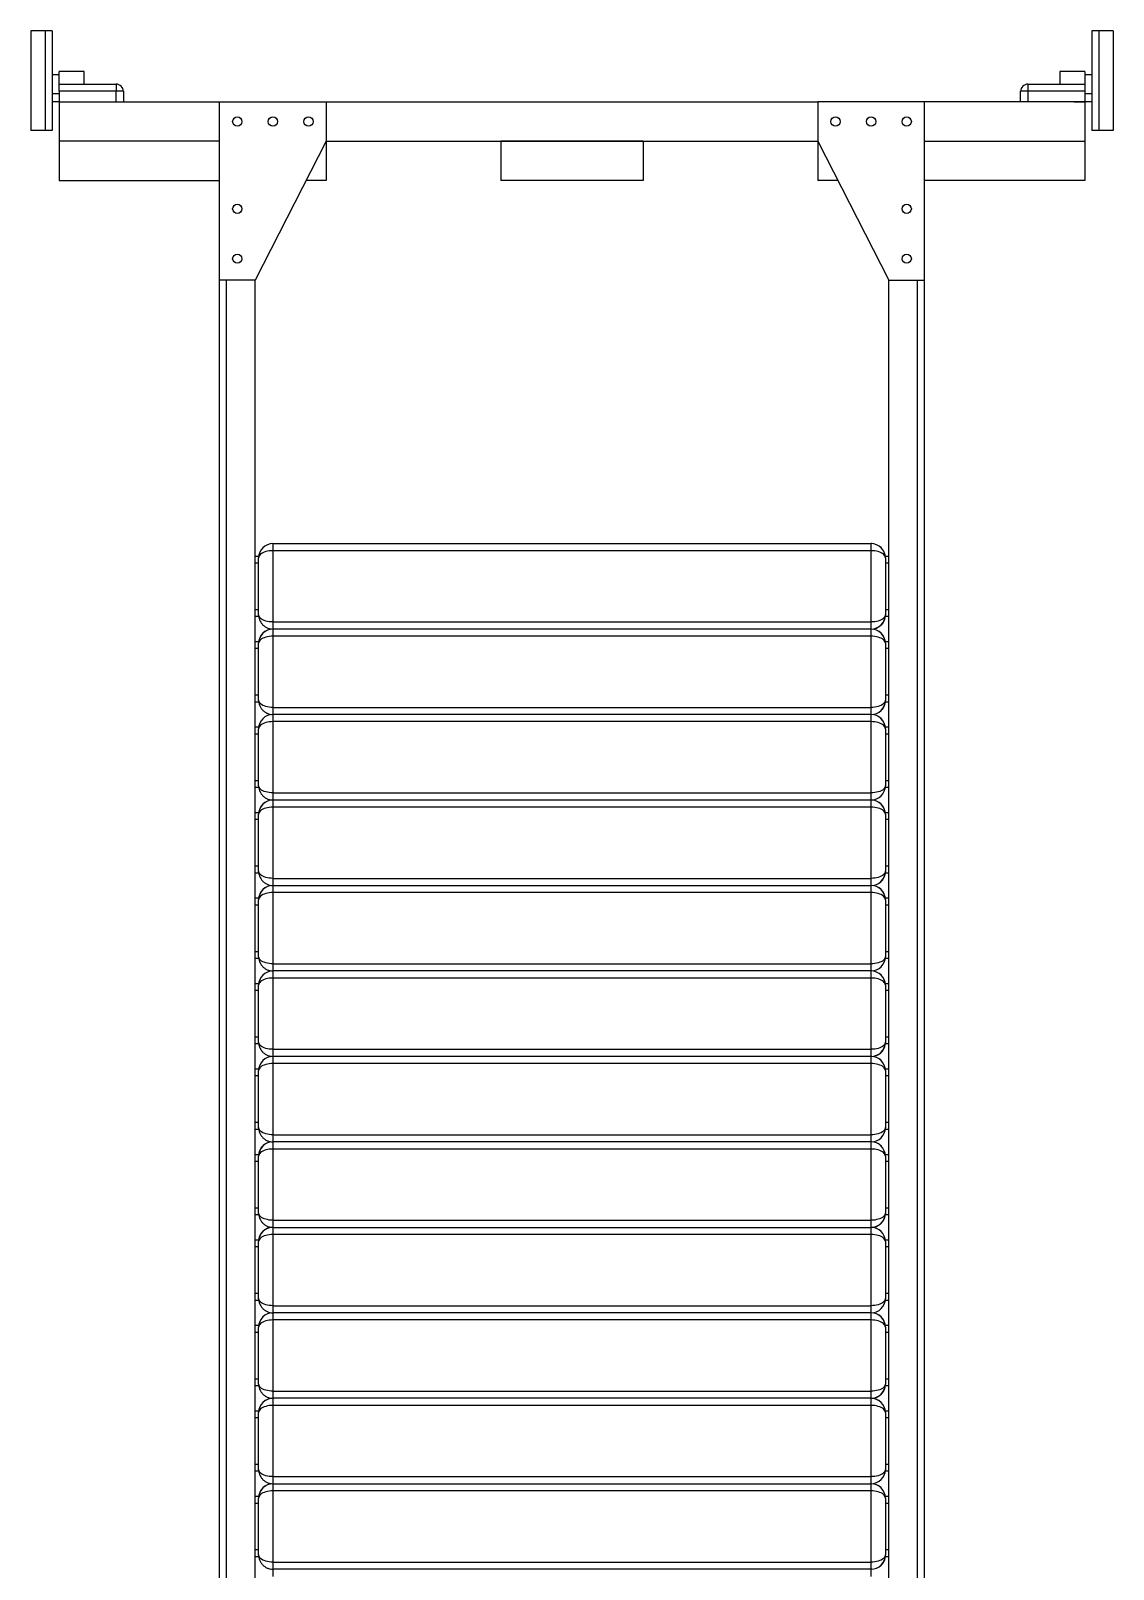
# Model space of a CAD drawing. Header units: millimetres. Extents: x -760 to 760, y -100 to 3350.
# Drawn here: x -760 to 760, y 1190 to 3350 of the extents above; entities that cross this region are included whole.
import ezdxf

# ---------------------------------------------------------------- set-up
doc = ezdxf.new("R2010")
doc.units = ezdxf.units.MM
doc.linetypes.add('SLD-Solid', pattern=[0])
doc.layers.add('Wipeouts', color=7, linetype='Continuous', true_color=0xbcb7d9)

msp = doc.modelspace()

# ---------------------------------------------------------------- wipeouts: each hides what was drawn before it
msp.add_wipeout([(0, 2630), (445, 2630), (445, 3000), (373.2, 3140), (345, 3140), (345, 3195), (100, 3195), (100, 3140), (0, 3140), (0, 3250), (630, 3250), (630, 3265), (631.3, 3269.9), (635.1, 3273.7), (640, 3275), (685, 3275), (685, 3293), (720, 3293), (720, 3288), (730, 3288), (730, 3350), (760, 3350), (760, 3210), (730, 3210), (730, 3250), (720, 3250), (720, 3140), (495, 3140), (495, 110), (720, 110), (720, -12), (730, -12), (730, 40), (760, 40), (760, -100), (730, -100), (730, -38), (720, -38), (720, -43), (685, -43), (685, -25), (640, -25), (635, -23.7), (631.3, -19.9), (630, -15), (630, 0), (345, 0), (345, 55), (100, 55), (100, 0), (0, 0)]).dxf.layer = 'Wipeouts'

# ---------------------------------------------------------------- next in the draw order: linework, layer by layer
at = {"color": 2, "linetype": 'SLD-Solid', "lineweight": 25, "true_color": 0xf1eb1f}
for p, q in [((760, 3350), (730, 3350)), ((730, 3350), (730, 3210)), ((760, 3350), (760, 3210)), ((760, 3210), (730, 3210))]:
    msp.add_line(p, q, dxfattribs=at)
for p, q in [((740, 3350), (740, 3210)), ((720, 3250), (720, 3140))]:
    msp.add_line(p, q)
at = {"color": 7, "linetype": 'SLD-Solid', "lineweight": 25}
for p, q in [((720, 3293), (685, 3293)), ((685, 3293), (685, 3275)), ((720, 3293), (720, 3275)), ((730, 3288), (720, 3288)), ((630, 3250), (630, 3265)), ((640, 3265), (630, 3265)), ((640, 3275), (720, 3275)), ((640, 3275), (640, 3265)), ((640, 3265), (640, 3250)), ((720, 3265), (640, 3265)), ((720, 3275), (720, 3265)), ((720, 3265), (720, 3250)), ((720, 3262), (730, 3262)), ((345, 3250), (345, 3195)), ((720, 3250), (345, 3250)), ((495, 3000), (495, 3250)), ((705, 3250), (720, 3250)), ((730, 3250), (720, 3250)), ((100, 3195), (100, 3140)), ((345, 3195), (445, 3000)), ((345, 3195), (345, 3140)), ((495, 3195), (720, 3195)), ((373.2, 3140), (345, 3140)), ((720, 3140), (495, 3140)), ((445, 3000), (495, 3000)), ((445, 260), (445, 3000)), ((495, 250), (495, 3000)), ((420.8, 2630), (420, 2630)), ((420, 2620), (420, 2630)), ((420, 2630), (420, 2630)), ((420, 2520), (420, 2620)), ((440, 2610.6), (440, 2612.5)), ((440, 2612.5), (445, 2612.5)), ((440, 2610), (440, 2530)), ((440, 2527.5), (440, 2530)), ((445, 2527.5), (440, 2527.5)), ((420, 2510), (420, 2520)), ((420, 2500), (420, 2510)), ((420, 2400), (420, 2500)), ((440, 2490.6), (440, 2492.5)), ((440, 2492.5), (445, 2492.5)), ((440, 2490), (440, 2410)), ((420, 2390), (420, 2400)), ((440, 2407.5), (440, 2410)), ((445, 2407.5), (440, 2407.5)), ((420, 2380), (420, 2390)), ((420, 2280), (420, 2380)), ((440, 2370.6), (440, 2372.5)), ((440, 2372.5), (445, 2372.5)), ((440, 2370), (440, 2290)), ((440, 2287.5), (440, 2290)), ((420, 2270), (420, 2280)), ((420, 2260), (420, 2270)), ((445, 2287.5), (440, 2287.5)), ((420, 2160), (420, 2260)), ((440, 2250.6), (440, 2252.5)), ((440, 2252.5), (445, 2252.5)), ((440, 2250), (440, 2170)), ((440, 2167.5), (440, 2170)), ((445, 2167.5), (440, 2167.5)), ((420, 2150), (420, 2160)), ((420, 2140), (420, 2150)), ((420, 2040), (420, 2140)), ((440, 2130.6), (440, 2132.5)), ((440, 2132.5), (445, 2132.5)), ((440, 2130), (440, 2050)), ((420, 2030), (420, 2040)), ((440, 2047.5), (440, 2050)), ((445, 2047.5), (440, 2047.5)), ((420.8, 2030), (420, 2030)), ((420, 2020), (420, 2030)), ((420, 1920), (420, 2020)), ((440, 2010.6), (440, 2012.5)), ((440, 2012.5), (445, 2012.5)), ((440, 2010), (440, 1930)), ((440, 1927.5), (440, 1930)), ((445, 1927.5), (440, 1927.5)), ((420, 1910), (420, 1920)), ((420.8, 1910), (420, 1910)), ((420, 1900), (420, 1910)), ((420, 1800), (420, 1900)), ((440, 1890.6), (440, 1892.5)), ((440, 1892.5), (445, 1892.5)), ((440, 1890), (440, 1810)), ((420, 1790), (420, 1800)), ((440, 1807.5), (440, 1810)), ((445, 1807.5), (440, 1807.5)), ((420.8, 1790), (420, 1790)), ((420, 1780), (420, 1790)), ((420, 1680), (420, 1780)), ((440, 1770.6), (440, 1772.5)), ((440, 1772.5), (445, 1772.5)), ((440, 1770), (440, 1690)), ((440, 1687.5), (440, 1690)), ((445, 1687.5), (440, 1687.5)), ((420, 1670), (420, 1680)), ((420.8, 1670), (420, 1670)), ((420, 1660), (420, 1670)), ((420, 1560), (420, 1660)), ((440, 1650.6), (440, 1652.5)), ((440, 1652.5), (445, 1652.5)), ((440, 1650), (440, 1570)), ((420, 1550), (420, 1560)), ((440, 1567.5), (440, 1570)), ((445, 1567.5), (440, 1567.5)), ((420, 1540), (420, 1550)), ((420, 1440), (420, 1540)), ((440, 1530.6), (440, 1532.5)), ((440, 1532.5), (445, 1532.5)), ((440, 1530), (440, 1450)), ((440, 1447.5), (440, 1450)), ((445, 1447.5), (440, 1447.5)), ((420, 1430), (420, 1440)), ((420, 1420), (420, 1430)), ((420, 1320), (420, 1420)), ((440, 1410.6), (440, 1412.5)), ((440, 1412.5), (445, 1412.5)), ((440, 1410), (440, 1330)), ((420, 1310), (420, 1320)), ((440, 1327.5), (440, 1330)), ((445, 1327.5), (440, 1327.5)), ((420.8, 1310), (420, 1310)), ((420, 1300), (420, 1310)), ((420, 1200), (420, 1300)), ((440, 1290.6), (440, 1292.5)), ((440, 1292.5), (445, 1292.5)), ((440, 1290), (440, 1210)), ((440, 1207.5), (440, 1210)), ((420, 1190), (420, 1200)), ((420.8, 1190), (420, 1190)), ((420, 1180), (420, 1190)), ((445, 1207.5), (440, 1207.5))]:
    msp.add_line(p, q, dxfattribs=at)
at = {"color": 8, "linetype": 'SLD-Solid', "lineweight": 25}
for p, q in [((485, 260), (485, 3000)), ((445, 2602.5), (440, 2602.5)), ((440, 2537.5), (445, 2537.5)), ((445, 2482.5), (440, 2482.5)), ((440, 2417.5), (445, 2417.5)), ((445, 2362.5), (440, 2362.5)), ((440, 2297.5), (445, 2297.5)), ((445, 2242.5), (440, 2242.5)), ((440, 2177.5), (445, 2177.5)), ((445, 2122.5), (440, 2122.5)), ((440, 2057.5), (445, 2057.5)), ((445, 2002.5), (440, 2002.5)), ((440, 1937.5), (445, 1937.5)), ((445, 1882.5), (440, 1882.5)), ((440, 1817.5), (445, 1817.5)), ((445, 1762.5), (440, 1762.5)), ((440, 1697.5), (445, 1697.5)), ((445, 1642.5), (440, 1642.5)), ((440, 1577.5), (445, 1577.5)), ((445, 1522.5), (440, 1522.5)), ((440, 1457.5), (445, 1457.5)), ((445, 1402.5), (440, 1402.5)), ((440, 1337.5), (445, 1337.5)), ((445, 1282.5), (440, 1282.5)), ((440, 1217.5), (445, 1217.5))]:
    msp.add_line(p, q, dxfattribs=at)
at = {"color": 7, "linetype": 'SLD-Solid', "lineweight": 25, "flags": 128}
for points in [[(440, 2610), (439.8, 2611.3), (439.3, 2612.6), (438.5, 2613.8), (437.3, 2615), (435.9, 2616.1), (434.1, 2617.1), (432.2, 2617.9), (430, 2618.7), (427.7, 2619.2), (425.2, 2619.7), (422.6, 2619.9), (420, 2620)], [(440, 2610.5), (439.7, 2613.3), (439.7, 2613.6)], [(440, 2530), (439.8, 2528.7), (439.3, 2527.4), (438.5, 2526.2), (437.3, 2525), (435.9, 2523.9), (434.1, 2522.9), (432.2, 2522.1), (430, 2521.3), (427.7, 2520.8), (425.2, 2520.3), (422.6, 2520.1), (420, 2520)], [(440, 2490), (439.8, 2491.3), (439.3, 2492.6), (438.5, 2493.8), (437.3, 2495), (435.9, 2496.1), (434.1, 2497.1), (432.2, 2497.9), (430, 2498.7), (427.7, 2499.2), (425.2, 2499.7), (422.6, 2499.9), (420, 2500)], [(440, 2410), (439.8, 2408.7), (439.3, 2407.4), (438.5, 2406.2), (437.3, 2405), (435.9, 2403.9), (434.1, 2402.9), (432.2, 2402.1), (430, 2401.3), (427.7, 2400.8), (425.2, 2400.3), (422.6, 2400.1), (420, 2400)], [(440, 2370), (439.8, 2371.3), (439.3, 2372.6), (438.5, 2373.8), (437.3, 2375), (435.9, 2376.1), (434.1, 2377.1), (432.2, 2377.9), (430, 2378.7), (427.7, 2379.2), (425.2, 2379.7), (422.6, 2379.9), (420, 2380)], [(440, 2290), (439.8, 2288.7), (439.3, 2287.4), (438.5, 2286.2), (437.3, 2285), (435.9, 2283.9), (434.1, 2282.9), (432.2, 2282.1), (430, 2281.3), (427.7, 2280.8), (425.2, 2280.3), (422.6, 2280.1), (420, 2280)], [(440, 2250), (439.8, 2251.3), (439.3, 2252.6), (438.5, 2253.8), (437.3, 2255), (435.9, 2256.1), (434.1, 2257.1), (432.2, 2257.9), (430, 2258.7), (427.7, 2259.2), (425.2, 2259.7), (422.6, 2259.9), (420, 2260)], [(440, 2170), (439.8, 2168.7), (439.3, 2167.4), (438.5, 2166.2), (437.3, 2165), (435.9, 2163.9), (434.1, 2162.9), (432.2, 2162.1), (430, 2161.3), (427.7, 2160.8), (425.2, 2160.3), (422.6, 2160.1), (420, 2160)], [(440, 2130), (439.8, 2131.3), (439.3, 2132.6), (438.5, 2133.8), (437.3, 2135), (435.9, 2136.1), (434.1, 2137.1), (432.2, 2137.9), (430, 2138.7), (427.7, 2139.2), (425.2, 2139.7), (422.6, 2139.9), (420, 2140)], [(440, 2050), (439.8, 2048.7), (439.3, 2047.4), (438.5, 2046.2), (437.3, 2045), (435.9, 2043.9), (434.1, 2042.9), (432.2, 2042.1), (430, 2041.3), (427.7, 2040.8), (425.2, 2040.3), (422.6, 2040.1), (420, 2040)], [(440, 2010), (439.8, 2011.3), (439.3, 2012.6), (438.5, 2013.8), (437.3, 2015), (435.9, 2016.1), (434.1, 2017.1), (432.2, 2017.9), (430, 2018.7), (427.7, 2019.2), (425.2, 2019.7), (422.6, 2019.9), (420, 2020)], [(440, 2010.5), (439.7, 2013.3), (439.7, 2013.6)], [(440, 1930), (439.8, 1928.7), (439.3, 1927.4), (438.5, 1926.2), (437.3, 1925), (435.9, 1923.9), (434.1, 1922.9), (432.2, 1922.1), (430, 1921.3), (427.7, 1920.8), (425.2, 1920.3), (422.6, 1920.1), (420, 1920)], [(440, 1890), (439.8, 1891.3), (439.3, 1892.6), (438.5, 1893.8), (437.3, 1895), (435.9, 1896.1), (434.1, 1897.1), (432.2, 1897.9), (430, 1898.7), (427.7, 1899.2), (425.2, 1899.7), (422.6, 1899.9), (420, 1900)], [(440, 1890.5), (439.7, 1893.3), (439.7, 1893.6)], [(440, 1810), (439.8, 1808.7), (439.3, 1807.4), (438.5, 1806.2), (437.3, 1805), (435.9, 1803.9), (434.1, 1802.9), (432.2, 1802.1), (430, 1801.3), (427.7, 1800.8), (425.2, 1800.3), (422.6, 1800.1), (420, 1800)], [(440, 1770), (439.8, 1771.3), (439.3, 1772.6), (438.5, 1773.8), (437.3, 1775), (435.9, 1776.1), (434.1, 1777.1), (432.2, 1777.9), (430, 1778.7), (427.7, 1779.2), (425.2, 1779.7), (422.6, 1779.9), (420, 1780)], [(440, 1770.5), (439.7, 1773.3), (439.7, 1773.6)], [(440, 1690), (439.8, 1688.7), (439.3, 1687.4), (438.5, 1686.2), (437.3, 1685), (435.9, 1683.9), (434.1, 1682.9), (432.2, 1682.1), (430, 1681.3), (427.7, 1680.8), (425.2, 1680.3), (422.6, 1680.1), (420, 1680)], [(440, 1650), (439.8, 1651.3), (439.3, 1652.6), (438.5, 1653.8), (437.3, 1655), (435.9, 1656.1), (434.1, 1657.1), (432.2, 1657.9), (430, 1658.7), (427.7, 1659.2), (425.2, 1659.7), (422.6, 1659.9), (420, 1660)], [(440, 1650.5), (439.7, 1653.3), (439.7, 1653.6)], [(440, 1570), (439.8, 1568.7), (439.3, 1567.4), (438.5, 1566.2), (437.3, 1565), (435.9, 1563.9), (434.1, 1562.9), (432.2, 1562.1), (430, 1561.3), (427.7, 1560.8), (425.2, 1560.3), (422.6, 1560.1), (420, 1560)], [(440, 1530), (439.8, 1531.3), (439.3, 1532.6), (438.5, 1533.8), (437.3, 1535), (435.9, 1536.1), (434.1, 1537.1), (432.2, 1537.9), (430, 1538.7), (427.7, 1539.2), (425.2, 1539.7), (422.6, 1539.9), (420, 1540)], [(440, 1450), (439.8, 1448.7), (439.3, 1447.4), (438.5, 1446.2), (437.3, 1445), (435.9, 1443.9), (434.1, 1442.9), (432.2, 1442.1), (430, 1441.3), (427.7, 1440.8), (425.2, 1440.3), (422.6, 1440.1), (420, 1440)], [(440, 1410), (439.8, 1411.3), (439.3, 1412.6), (438.5, 1413.8), (437.3, 1415), (435.9, 1416.1), (434.1, 1417.1), (432.2, 1417.9), (430, 1418.7), (427.7, 1419.2), (425.2, 1419.7), (422.6, 1419.9), (420, 1420)], [(440, 1330), (439.8, 1328.7), (439.3, 1327.4), (438.5, 1326.2), (437.3, 1325), (435.9, 1323.9), (434.1, 1322.9), (432.2, 1322.1), (430, 1321.3), (427.7, 1320.8), (425.2, 1320.3), (422.6, 1320.1), (420, 1320)], [(440, 1290), (439.8, 1291.3), (439.3, 1292.6), (438.5, 1293.8), (437.3, 1295), (435.9, 1296.1), (434.1, 1297.1), (432.2, 1297.9), (430, 1298.7), (427.7, 1299.2), (425.2, 1299.7), (422.6, 1299.9), (420, 1300)], [(440, 1290.5), (439.7, 1293.3), (439.7, 1293.6)], [(440, 1210), (439.8, 1208.7), (439.3, 1207.4), (438.5, 1206.2), (437.3, 1205), (435.9, 1203.9), (434.1, 1202.9), (432.2, 1202.1), (430, 1201.3), (427.7, 1200.8), (425.2, 1200.3), (422.6, 1200.1), (420, 1200)]]:
    msp.add_lwpolyline(points, dxfattribs=at)
at = {"color": 7, "linetype": 'SLD-Solid', "lineweight": 25}
for centre in [(370, 3222.5), (420, 3222.5), (470, 3222.5), (470, 3100), (470, 3030)]:
    msp.add_circle(centre, 6.5, dxfattribs=at)
for centre, radius, start, end in [((640, 3265), 10, 89.998, 180.0004), ((420, 2610), 20, 0.0005, 89.9996), ((420, 2610), 20, 40.7556, 61.0526), ((420, 2530), 20, 269.999, 0.0009), ((420.2, 2530), 20, 270.0007, 352.8183), ((420, 2490), 20, 1.3123, 89.8935), ((420, 2490), 20, 0.0005, 89.9996), ((420, 2410), 20, 269.9983, 0.0016), ((420.2, 2410), 20, 269.998, 352.821), ((420, 2370), 20, 1.3123, 89.895), ((420, 2370), 20, 359.9997, 89.999), ((420, 2290), 20, 270.0004, 359.9995), ((420, 2250), 20, 1.3109, 89.895), ((420, 2250), 20, 359.9991, 90.001), ((420, 2170), 20, 270.0004, 359.9995), ((420.2, 2170), 20, 270.0007, 352.8183), ((420, 2130), 20, 1.3109, 89.895), ((420, 2130), 20, 0.0005, 89.9996), ((420, 2050), 20, 270.0004, 359.9995), ((420, 2010), 20, 0.0005, 89.9996), ((420, 2010), 20, 40.7596, 61.0486), ((420, 1930), 20, 269.9983, 0.0016), ((420.2, 1930), 20, 269.998, 352.821), ((420, 1890), 20, 0.0011, 89.999), ((420, 1890), 20, 40.7596, 61.0486), ((420, 1810), 20, 270.0004, 359.9995), ((420, 1770), 20, 359.9991, 90.001), ((420, 1770), 20, 40.7784, 61.0298), ((420, 1690), 20, 270.0004, 359.9995), ((420.2, 1690), 20, 270.0007, 352.8183), ((420, 1650), 20, 0.0005, 89.9996), ((420, 1650), 20, 40.7556, 61.0526), ((420, 1570), 20, 270.0004, 359.9995), ((420, 1530), 20, 1.3117, 89.8941), ((420, 1530), 20, 0.0005, 89.9996), ((420, 1450), 20, 269.9983, 0.0016), ((420.2, 1450), 20, 269.998, 352.821), ((420, 1410), 20, 1.3142, 89.8917), ((420, 1410), 20, 0.0011, 89.999), ((420, 1330), 20, 270.001, 359.9989), ((420, 1290), 20, 359.9984, 90.0017), ((420, 1290), 20, 40.7784, 61.0298), ((420, 1210), 20, 270.0004, 359.9995), ((420.2, 1210), 20, 270.0007, 352.8183)]:
    msp.add_arc(centre, radius, start, end, dxfattribs=at)

# ---------------------------------------------------------------- next in the draw order: wipeouts: each hides what was drawn before it
msp.add_wipeout([(0, 2630), (-445, 2630), (-445, 3000), (-373.2, 3140), (-345, 3140), (-345, 3195), (-100, 3195), (-100, 3140), (0, 3140), (0, 3250), (-630, 3250), (-630, 3265), (-631.3, 3269.9), (-635.1, 3273.7), (-640, 3275), (-685, 3275), (-685, 3293), (-720, 3293), (-720, 3288), (-730, 3288), (-730, 3350), (-760, 3350), (-760, 3210), (-730, 3210), (-730, 3250), (-720, 3250), (-720, 3140), (-495, 3140), (-495, 110), (-720, 110), (-720, -12), (-730, -12), (-730, 40), (-760, 40), (-760, -100), (-730, -100), (-730, -38), (-720, -38), (-720, -43), (-685, -43), (-685, -25), (-640, -25), (-635, -23.7), (-631.3, -19.9), (-630, -15), (-630, 0), (-345, 0), (-345, 55), (-100, 55), (-100, 0), (0, 0)]).dxf.layer = 'Wipeouts'

# ---------------------------------------------------------------- next in the draw order: linework, layer by layer
at = {"color": 2, "linetype": 'SLD-Solid', "lineweight": 25, "true_color": 0xf1eb1f}
for p, q in [((-730, 3350), (-760, 3350)), ((-760, 3350), (-760, 3210)), ((-730, 3350), (-730, 3210)), ((-730, 3210), (-760, 3210))]:
    msp.add_line(p, q, dxfattribs=at)
for p, q in [((-740, 3350), (-740, 3210)), ((-720, 3250), (-720, 3140))]:
    msp.add_line(p, q)
at = {"color": 7, "linetype": 'SLD-Solid', "lineweight": 25}
for p, q in [((-720, 3288), (-730, 3288)), ((-685, 3293), (-720, 3293)), ((-720, 3275), (-720, 3293)), ((-685, 3275), (-685, 3293)), ((-730, 3262), (-720, 3262)), ((-720, 3275), (-640, 3275)), ((-720, 3265), (-720, 3275)), ((-720, 3265), (-720, 3250)), ((-640, 3265), (-720, 3265)), ((-640, 3275), (-640, 3265)), ((-640, 3250), (-640, 3265)), ((-630, 3265), (-640, 3265)), ((-630, 3265), (-630, 3250)), ((-720, 3250), (-730, 3250)), ((-720, 3250), (-705, 3250)), ((-720, 3250), (-345, 3250)), ((-495, 3000), (-495, 3250)), ((-495, 3250), (-345, 3250)), ((-345, 3250), (-345, 3195)), ((-345, 3250), (345, 3250)), ((-495, 3195), (-720, 3195)), ((-345, 3195), (-445, 3000)), ((-345, 3195), (345, 3195)), ((-345, 3195), (-345, 3140)), ((100, 3195), (-100, 3195)), ((-100, 3195), (-100, 3140)), ((-720, 3140), (-495, 3140)), ((-345, 3140), (-373.2, 3140)), ((100, 3140), (-100, 3140)), ((-445, 3000), (-495, 3000)), ((-495, 250), (-495, 3000)), ((-445, 260), (-445, 3000)), ((-420, 2630), (-420, 2620)), ((-420, 2630), (420, 2630)), ((-420, 2620), (-420, 2520)), ((420, 2620), (-420, 2620)), ((-445, 2612.5), (-440, 2612.5)), ((-440, 2612.5), (-440, 2610.6)), ((-440, 2530), (-440, 2610)), ((-440, 2527.5), (-445, 2527.5)), ((-420, 2520), (-420, 2510)), ((-420, 2520), (420, 2520)), ((420, 2510), (-420, 2510)), ((-420, 2510), (-420, 2500)), ((-445, 2492.5), (-440, 2492.5)), ((-440, 2492.5), (-440, 2490.6)), ((-440, 2410), (-440, 2490)), ((-420, 2500), (-420, 2400)), ((420, 2500), (-420, 2500)), ((-440, 2407.5), (-445, 2407.5)), ((-420, 2400), (-420, 2390)), ((-420, 2400), (420, 2400)), ((420, 2390), (-420, 2390)), ((-420, 2390), (-420, 2380)), ((-420, 2380), (-420, 2280)), ((420, 2380), (-420, 2380)), ((-445, 2372.5), (-440, 2372.5)), ((-440, 2372.5), (-440, 2370.6)), ((-440, 2290), (-440, 2370)), ((-440, 2287.5), (-445, 2287.5)), ((-420, 2280), (-420, 2270)), ((-420, 2280), (420, 2280)), ((-420, 2270), (-420, 2260)), ((-420, 2270), (420, 2270)), ((-445, 2252.5), (-440, 2252.5)), ((-440, 2252.5), (-440, 2250.6)), ((-440, 2170), (-440, 2250)), ((-420, 2260), (-420, 2160)), ((420, 2260), (-420, 2260)), ((-440, 2167.5), (-445, 2167.5)), ((-420, 2160), (-420, 2150)), ((-420, 2160), (420, 2160)), ((-420, 2150), (-420, 2140)), ((-420, 2150), (420, 2150)), ((-420, 2140), (-420, 2040)), ((420, 2140), (-420, 2140)), ((-445, 2132.5), (-440, 2132.5)), ((-440, 2132.5), (-440, 2130.6)), ((-440, 2050), (-440, 2130)), ((-440, 2047.5), (-445, 2047.5)), ((-420, 2040), (-420, 2030)), ((-420, 2040), (420, 2040)), ((-445, 2012.5), (-440, 2012.5)), ((-440, 2012.5), (-440, 2010.6)), ((-440, 1930), (-440, 2010)), ((420, 2030), (-420, 2030)), ((-420, 2030), (-420, 2020)), ((-420, 2020), (-420, 1920)), ((420, 2020), (-420, 2020)), ((-440, 1927.5), (-445, 1927.5)), ((-420, 1920), (-420, 1910)), ((-420, 1920), (420, 1920)), ((420, 1910), (-420, 1910)), ((-420, 1910), (-420, 1900)), ((-445, 1892.5), (-440, 1892.5)), ((-440, 1892.5), (-440, 1890.6)), ((-440, 1810), (-440, 1890)), ((-420, 1900), (-420, 1800)), ((420, 1900), (-420, 1900)), ((-440, 1807.5), (-445, 1807.5)), ((-420, 1800), (-420, 1790)), ((-420, 1800), (420, 1800)), ((-445, 1772.5), (-440, 1772.5)), ((-440, 1772.5), (-440, 1770.6)), ((420, 1790), (-420, 1790)), ((-420, 1790), (-420, 1780)), ((-420, 1780), (-420, 1680)), ((420, 1780), (-420, 1780)), ((-440, 1690), (-440, 1770)), ((-440, 1687.5), (-445, 1687.5)), ((-420, 1680), (-420, 1670)), ((-420, 1680), (420, 1680)), ((-420, 1670), (-420, 1660)), ((-420, 1670), (420, 1670)), ((-445, 1652.5), (-440, 1652.5)), ((-440, 1652.5), (-440, 1650.6)), ((-440, 1570), (-440, 1650)), ((-420, 1660), (-420, 1560)), ((420, 1660), (-420, 1660)), ((-440, 1567.5), (-445, 1567.5)), ((-420, 1560), (-420, 1550)), ((-420, 1560), (420, 1560)), ((420, 1550), (-420, 1550)), ((-420, 1550), (-420, 1540)), ((-420, 1540), (-420, 1440)), ((420, 1540), (-420, 1540)), ((-445, 1532.5), (-440, 1532.5)), ((-440, 1532.5), (-440, 1530.6)), ((-440, 1450), (-440, 1530)), ((-440, 1447.5), (-445, 1447.5)), ((-420, 1440), (-420, 1430)), ((-420, 1440), (420, 1440)), ((420, 1430), (-420, 1430)), ((-420, 1430), (-420, 1420)), ((-445, 1412.5), (-440, 1412.5)), ((-440, 1412.5), (-440, 1410.6)), ((-440, 1330), (-440, 1410)), ((-420, 1420), (-420, 1320)), ((420, 1420), (-420, 1420)), ((-440, 1327.5), (-445, 1327.5)), ((-420, 1320), (-420, 1310)), ((-420, 1320), (420, 1320)), ((-420, 1310), (-420, 1300)), ((-420, 1310), (420, 1310)), ((-420, 1300), (-420, 1200)), ((420, 1300), (-420, 1300)), ((-445, 1292.5), (-440, 1292.5)), ((-440, 1292.5), (-440, 1290.6)), ((-440, 1210), (-440, 1290)), ((-440, 1207.5), (-445, 1207.5)), ((-420, 1200), (-420, 1190)), ((-420, 1200), (420, 1200)), ((420, 1190), (-420, 1190)), ((-420, 1190), (-420, 1180))]:
    msp.add_line(p, q, dxfattribs=at)
at = {"color": 8, "linetype": 'SLD-Solid', "lineweight": 25}
for p, q in [((-485, 260), (-485, 3000)), ((-440, 2602.5), (-445, 2602.5)), ((-445, 2537.5), (-440, 2537.5)), ((-440, 2482.5), (-445, 2482.5)), ((-445, 2417.5), (-440, 2417.5)), ((-440, 2362.5), (-445, 2362.5)), ((-445, 2297.5), (-440, 2297.5)), ((-440, 2242.5), (-445, 2242.5)), ((-445, 2177.5), (-440, 2177.5)), ((-440, 2122.5), (-445, 2122.5)), ((-445, 2057.5), (-440, 2057.5)), ((-440, 2002.5), (-445, 2002.5)), ((-445, 1937.5), (-440, 1937.5)), ((-440, 1882.5), (-445, 1882.5)), ((-445, 1817.5), (-440, 1817.5)), ((-440, 1762.5), (-445, 1762.5)), ((-445, 1697.5), (-440, 1697.5)), ((-440, 1642.5), (-445, 1642.5)), ((-445, 1577.5), (-440, 1577.5)), ((-440, 1522.5), (-445, 1522.5)), ((-445, 1457.5), (-440, 1457.5)), ((-440, 1402.5), (-445, 1402.5)), ((-445, 1337.5), (-440, 1337.5)), ((-440, 1282.5), (-445, 1282.5)), ((-445, 1217.5), (-440, 1217.5))]:
    msp.add_line(p, q, dxfattribs=at)
at = {"color": 7, "linetype": 'SLD-Solid', "lineweight": 25, "flags": 128}
for points in [[(-420, 2620), (-422.6, 2619.9), (-425.2, 2619.7), (-427.7, 2619.2), (-430, 2618.7), (-432.2, 2617.9), (-434.1, 2617.1), (-435.9, 2616.1), (-437.3, 2615), (-438.5, 2613.8), (-439.3, 2612.6), (-439.8, 2611.3), (-440, 2610)], [(-420, 2520), (-422.6, 2520.1), (-425.2, 2520.3), (-427.7, 2520.8), (-430, 2521.3), (-432.2, 2522.1), (-434.1, 2522.9), (-435.9, 2523.9), (-437.3, 2525), (-438.5, 2526.2), (-439.3, 2527.4), (-439.8, 2528.7), (-440, 2530)], [(-420, 2500), (-422.6, 2499.9), (-425.2, 2499.7), (-427.7, 2499.2), (-430, 2498.7), (-432.2, 2497.9), (-434.1, 2497.1), (-435.9, 2496.1), (-437.3, 2495), (-438.5, 2493.8), (-439.3, 2492.6), (-439.8, 2491.3), (-440, 2490)], [(-420, 2400), (-422.6, 2400.1), (-425.2, 2400.3), (-427.7, 2400.8), (-430, 2401.3), (-432.2, 2402.1), (-434.1, 2402.9), (-435.9, 2403.9), (-437.3, 2405), (-438.5, 2406.2), (-439.3, 2407.4), (-439.8, 2408.7), (-440, 2410)], [(-420, 2380), (-422.6, 2379.9), (-425.2, 2379.7), (-427.7, 2379.2), (-430, 2378.7), (-432.2, 2377.9), (-434.1, 2377.1), (-435.9, 2376.1), (-437.3, 2375), (-438.5, 2373.8), (-439.3, 2372.6), (-439.8, 2371.3), (-440, 2370)], [(-420, 2280), (-422.6, 2280.1), (-425.2, 2280.3), (-427.7, 2280.8), (-430, 2281.3), (-432.2, 2282.1), (-434.1, 2282.9), (-435.9, 2283.9), (-437.3, 2285), (-438.5, 2286.2), (-439.3, 2287.4), (-439.8, 2288.7), (-440, 2290)], [(-420, 2260), (-422.6, 2259.9), (-425.2, 2259.7), (-427.7, 2259.2), (-430, 2258.7), (-432.2, 2257.9), (-434.1, 2257.1), (-435.9, 2256.1), (-437.3, 2255), (-438.5, 2253.8), (-439.3, 2252.6), (-439.8, 2251.3), (-440, 2250)], [(-420, 2160), (-422.6, 2160.1), (-425.2, 2160.3), (-427.7, 2160.8), (-430, 2161.3), (-432.2, 2162.1), (-434.1, 2162.9), (-435.9, 2163.9), (-437.3, 2165), (-438.5, 2166.2), (-439.3, 2167.4), (-439.8, 2168.7), (-440, 2170)], [(-420, 2140), (-422.6, 2139.9), (-425.2, 2139.7), (-427.7, 2139.2), (-430, 2138.7), (-432.2, 2137.9), (-434.1, 2137.1), (-435.9, 2136.1), (-437.3, 2135), (-438.5, 2133.8), (-439.3, 2132.6), (-439.8, 2131.3), (-440, 2130)], [(-420, 2040), (-422.6, 2040.1), (-425.2, 2040.3), (-427.7, 2040.8), (-430, 2041.3), (-432.2, 2042.1), (-434.1, 2042.9), (-435.9, 2043.9), (-437.3, 2045), (-438.5, 2046.2), (-439.3, 2047.4), (-439.8, 2048.7), (-440, 2050)], [(-420, 2020), (-422.6, 2019.9), (-425.2, 2019.7), (-427.7, 2019.2), (-430, 2018.7), (-432.2, 2017.9), (-434.1, 2017.1), (-435.9, 2016.1), (-437.3, 2015), (-438.5, 2013.8), (-439.3, 2012.6), (-439.8, 2011.3), (-440, 2010)], [(-420, 1920), (-422.6, 1920.1), (-425.2, 1920.3), (-427.7, 1920.8), (-430, 1921.3), (-432.2, 1922.1), (-434.1, 1922.9), (-435.9, 1923.9), (-437.3, 1925), (-438.5, 1926.2), (-439.3, 1927.4), (-439.8, 1928.7), (-440, 1930)], [(-420, 1900), (-422.6, 1899.9), (-425.2, 1899.7), (-427.7, 1899.2), (-430, 1898.7), (-432.2, 1897.9), (-434.1, 1897.1), (-435.9, 1896.1), (-437.3, 1895), (-438.5, 1893.8), (-439.3, 1892.6), (-439.8, 1891.3), (-440, 1890)], [(-420, 1800), (-422.6, 1800.1), (-425.2, 1800.3), (-427.7, 1800.8), (-430, 1801.3), (-432.2, 1802.1), (-434.1, 1802.9), (-435.9, 1803.9), (-437.3, 1805), (-438.5, 1806.2), (-439.3, 1807.4), (-439.8, 1808.7), (-440, 1810)], [(-420, 1780), (-422.6, 1779.9), (-425.2, 1779.7), (-427.7, 1779.2), (-430, 1778.7), (-432.2, 1777.9), (-434.1, 1777.1), (-435.9, 1776.1), (-437.3, 1775), (-438.5, 1773.8), (-439.3, 1772.6), (-439.8, 1771.3), (-440, 1770)], [(-420, 1680), (-422.6, 1680.1), (-425.2, 1680.3), (-427.7, 1680.8), (-430, 1681.3), (-432.2, 1682.1), (-434.1, 1682.9), (-435.9, 1683.9), (-437.3, 1685), (-438.5, 1686.2), (-439.3, 1687.4), (-439.8, 1688.7), (-440, 1690)], [(-420, 1660), (-422.6, 1659.9), (-425.2, 1659.7), (-427.7, 1659.2), (-430, 1658.7), (-432.2, 1657.9), (-434.1, 1657.1), (-435.9, 1656.1), (-437.3, 1655), (-438.5, 1653.8), (-439.3, 1652.6), (-439.8, 1651.3), (-440, 1650)], [(-420, 1560), (-422.6, 1560.1), (-425.2, 1560.3), (-427.7, 1560.8), (-430, 1561.3), (-432.2, 1562.1), (-434.1, 1562.9), (-435.9, 1563.9), (-437.3, 1565), (-438.5, 1566.2), (-439.3, 1567.4), (-439.8, 1568.7), (-440, 1570)], [(-420, 1540), (-422.6, 1539.9), (-425.2, 1539.7), (-427.7, 1539.2), (-430, 1538.7), (-432.2, 1537.9), (-434.1, 1537.1), (-435.9, 1536.1), (-437.3, 1535), (-438.5, 1533.8), (-439.3, 1532.6), (-439.8, 1531.3), (-440, 1530)], [(-420, 1440), (-422.6, 1440.1), (-425.2, 1440.3), (-427.7, 1440.8), (-430, 1441.3), (-432.2, 1442.1), (-434.1, 1442.9), (-435.9, 1443.9), (-437.3, 1445), (-438.5, 1446.2), (-439.3, 1447.4), (-439.8, 1448.7), (-440, 1450)], [(-420, 1420), (-422.6, 1419.9), (-425.2, 1419.7), (-427.7, 1419.2), (-430, 1418.7), (-432.2, 1417.9), (-434.1, 1417.1), (-435.9, 1416.1), (-437.3, 1415), (-438.5, 1413.8), (-439.3, 1412.6), (-439.8, 1411.3), (-440, 1410)], [(-420, 1320), (-422.6, 1320.1), (-425.2, 1320.3), (-427.7, 1320.8), (-430, 1321.3), (-432.2, 1322.1), (-434.1, 1322.9), (-435.9, 1323.9), (-437.3, 1325), (-438.5, 1326.2), (-439.3, 1327.4), (-439.8, 1328.7), (-440, 1330)], [(-420, 1300), (-422.6, 1299.9), (-425.2, 1299.7), (-427.7, 1299.2), (-430, 1298.7), (-432.2, 1297.9), (-434.1, 1297.1), (-435.9, 1296.1), (-437.3, 1295), (-438.5, 1293.8), (-439.3, 1292.6), (-439.8, 1291.3), (-440, 1290)], [(-420, 1200), (-422.6, 1200.1), (-425.2, 1200.3), (-427.7, 1200.8), (-430, 1201.3), (-432.2, 1202.1), (-434.1, 1202.9), (-435.9, 1203.9), (-437.3, 1205), (-438.5, 1206.2), (-439.3, 1207.4), (-439.8, 1208.7), (-440, 1210)]]:
    msp.add_lwpolyline(points, dxfattribs=at)
at = {"color": 7, "linetype": 'SLD-Solid', "lineweight": 25}
for centre in [(-470, 3222.5), (-420, 3222.5), (-370, 3222.5), (-470, 3100), (-470, 3030)]:
    msp.add_circle(centre, 6.5, dxfattribs=at)
for centre, radius, start, end in [((-640, 3265), 10, 359.9996, 90.002), ((-420, 2610), 20, 90.0004, 179.9995), ((-420, 2490), 20, 90.1078, 178.6562), ((-420, 2490), 20, 90.0004, 179.9995), ((-420, 2370), 20, 90.001, 180.0003), ((-420, 2250), 20, 90.106, 178.6567), ((-420, 2250), 20, 89.999, 180.0009), ((-420, 2130), 20, 90.1073, 178.6568), ((-420, 2130), 20, 90.0004, 179.9995), ((-420, 2010), 20, 90.0004, 179.9995), ((-420, 1890), 20, 90.001, 179.9989), ((-420, 1770), 20, 89.999, 180.0009), ((-420.2, 1770), 20, 89.998, 172.821), ((-420, 1650), 20, 90.0004, 179.9995), ((-420.2, 1650), 20, 90.0007, 172.8183), ((-420, 1530), 20, 90.0004, 179.9995), ((-420, 1410), 20, 90.1078, 178.6562), ((-420, 1410), 20, 90.001, 179.9989), ((-420, 1290), 20, 90.106, 178.6567), ((-420, 1290), 20, 89.9983, 180.0016)]:
    msp.add_arc(centre, radius, start, end, dxfattribs=at)
for points, knots in [([(-440, 2530), (-439.9, 2528.8), (-439.8, 2526.4), (-438.8, 2522.9), (-437.1, 2519.5), (-434.7, 2516.3), (-431.6, 2513.6), (-428, 2511.6), (-424.1, 2510.2), (-421.3, 2510.1), (-420, 2510)], [0, 0, 0, 0, 0.111718, 0.228097, 0.349535, 0.475962, 0.606599, 0.739604, 0.871882, 1, 1, 1, 1]), ([(-440, 2410), (-439.9, 2408.8), (-439.8, 2406.4), (-438.8, 2402.9), (-437.1, 2399.5), (-434.7, 2396.3), (-431.6, 2393.6), (-428, 2391.6), (-424.1, 2390.2), (-421.3, 2390.1), (-420, 2390)], [0, 0, 0, 0, 0.111718, 0.228096, 0.349534, 0.47596, 0.606607, 0.739605, 0.871883, 1, 1, 1, 1]), ([(-440, 2290), (-439.9, 2288.8), (-439.8, 2286.4), (-438.8, 2282.9), (-437.1, 2279.5), (-434.7, 2276.3), (-431.6, 2273.6), (-428, 2271.6), (-424.1, 2270.2), (-421.3, 2270.1), (-420, 2270)], [0, 0, 0, 0, 0.111704, 0.228097, 0.349536, 0.475963, 0.6066, 0.739599, 0.871882, 1, 1, 1, 1]), ([(-440, 2170), (-439.9, 2168.8), (-439.8, 2166.4), (-438.8, 2162.9), (-437.1, 2159.5), (-434.7, 2156.3), (-431.6, 2153.6), (-428, 2151.6), (-424.1, 2150.2), (-421.3, 2150.1), (-420, 2150)], [0, 0, 0, 0, 0.111718, 0.228097, 0.349535, 0.475962, 0.606599, 0.739604, 0.871882, 1, 1, 1, 1]), ([(-440, 2050), (-439.9, 2048.8), (-439.8, 2046.4), (-438.8, 2042.9), (-437.1, 2039.5), (-434.7, 2036.3), (-431.6, 2033.6), (-428, 2031.6), (-424.1, 2030.2), (-421.3, 2030.1), (-420, 2030)], [0, 0, 0, 0, 0.111718, 0.228097, 0.349535, 0.475962, 0.606599, 0.739604, 0.871882, 1, 1, 1, 1]), ([(-440, 1930), (-439.9, 1928.8), (-439.8, 1926.4), (-438.8, 1922.9), (-437.1, 1919.5), (-434.7, 1916.3), (-431.6, 1913.6), (-428, 1911.6), (-424.1, 1910.2), (-421.3, 1910.1), (-420, 1910)], [0, 0, 0, 0, 0.111718, 0.228096, 0.349534, 0.47596, 0.606607, 0.739605, 0.871883, 1, 1, 1, 1]), ([(-440, 1810), (-439.9, 1808.8), (-439.8, 1806.4), (-438.8, 1802.9), (-437.1, 1799.5), (-434.7, 1796.3), (-431.6, 1793.6), (-428, 1791.6), (-424.1, 1790.2), (-421.3, 1790.1), (-420, 1790)], [0, 0, 0, 0, 0.111704, 0.228097, 0.349536, 0.475951, 0.606599, 0.739598, 0.871882, 1, 1, 1, 1]), ([(-440, 1690), (-439.9, 1688.8), (-439.8, 1686.4), (-438.8, 1682.9), (-437.1, 1679.5), (-434.7, 1676.3), (-431.6, 1673.6), (-428, 1671.6), (-424.1, 1670.2), (-421.3, 1670.1), (-420, 1670)], [0, 0, 0, 0, 0.111718, 0.228097, 0.349535, 0.475962, 0.606599, 0.739604, 0.871882, 1, 1, 1, 1]), ([(-440, 1570), (-439.9, 1568.8), (-439.8, 1566.4), (-438.8, 1562.9), (-437.1, 1559.5), (-434.7, 1556.3), (-431.6, 1553.6), (-428, 1551.6), (-424.1, 1550.2), (-421.3, 1550.1), (-420, 1550)], [0, 0, 0, 0, 0.111718, 0.228097, 0.349535, 0.475962, 0.606599, 0.739604, 0.871882, 1, 1, 1, 1]), ([(-440, 1450), (-439.9, 1448.8), (-439.8, 1446.4), (-438.8, 1442.9), (-437.1, 1439.5), (-434.7, 1436.3), (-431.6, 1433.6), (-428, 1431.6), (-424.1, 1430.2), (-421.3, 1430.1), (-420, 1430)], [0, 0, 0, 0, 0.111718, 0.228096, 0.349534, 0.47596, 0.606607, 0.739605, 0.871883, 1, 1, 1, 1]), ([(-440, 1330), (-439.9, 1328.8), (-439.8, 1326.4), (-438.8, 1322.9), (-437.1, 1319.5), (-434.7, 1316.3), (-431.6, 1313.6), (-428, 1311.6), (-424.1, 1310.2), (-421.3, 1310.1), (-420, 1310)], [0, 0, 0, 0, 0.111704, 0.228097, 0.349536, 0.475951, 0.606599, 0.739598, 0.871882, 1, 1, 1, 1]), ([(-440, 1210), (-439.9, 1208.8), (-439.8, 1206.4), (-438.8, 1202.9), (-437.1, 1199.5), (-434.7, 1196.3), (-431.6, 1193.6), (-428, 1191.6), (-424.1, 1190.2), (-421.3, 1190.1), (-420, 1190)], [0, 0, 0, 0, 0.111718, 0.228097, 0.349535, 0.475962, 0.606599, 0.739604, 0.871882, 1, 1, 1, 1])]:
    msp.add_open_spline(points, degree=3, knots=knots, dxfattribs=at)

doc.saveas('drawing.dxf')
